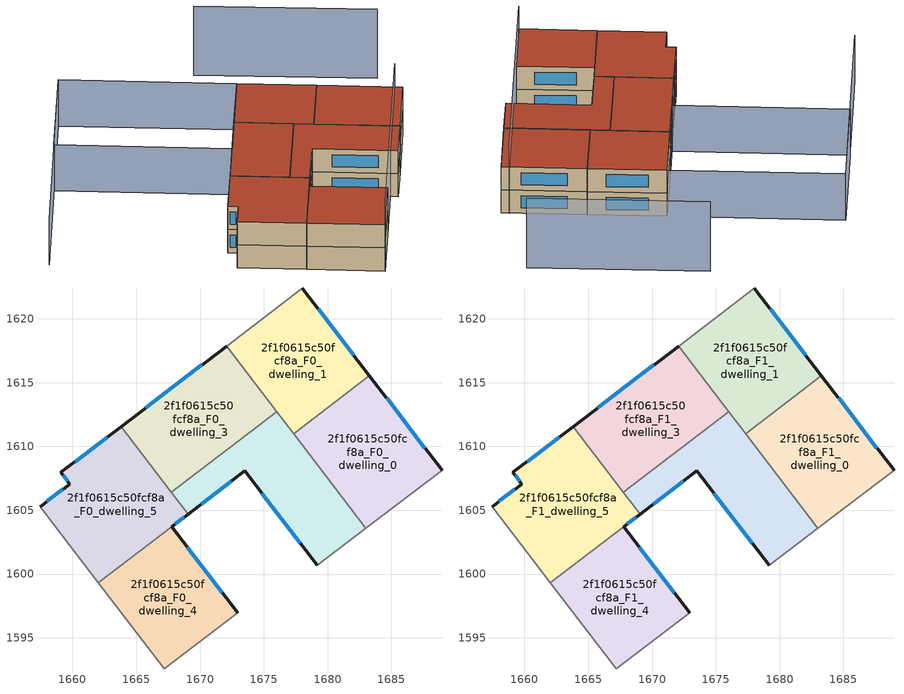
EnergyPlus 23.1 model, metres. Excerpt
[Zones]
2f1f0615c50fcf8a_F0_dwelling_0
 floor ground (EU_floor_Construction): 1683.28,1615.54 1688.97,1608.13 1682.99,1603.57 1677.33,1611 z0
 wall outside (EU_wall_Construction): 1688.97,1608.13 1683.28,1615.54 z0:3
 wall adiabatic (EU_wall_Construction): 1682.99,1603.57 1688.97,1608.13 z0:3
 wall to 2f1f0615c50fcf8a_F0_dwelling_1 (EU_wall_Construction): 1683.28,1615.54 1677.33,1611 z0:3
 wall to 2f1f0615c50fcf8a_F0_dwelling_2 (EU_wall_Construction): 1677.33,1611 1682.99,1603.57 z0:3
 window (EU_Window_Construction): 1687.63,1609.87 1684.62,1613.8 z0.7:2.3
2f1f0615c50fcf8a_F0_dwelling_1
 floor ground (EU_floor_Construction): 1678.02,1622.39 1683.28,1615.54 1677.33,1611 1672.09,1617.87 z0
 wall outside (EU_wall_Construction): 1683.28,1615.54 1678.02,1622.39 z0:3
 wall adiabatic (EU_wall_Construction): 1678.02,1622.39 1672.09,1617.87 z0:3
 wall to 2f1f0615c50fcf8a_F0_dwelling_3 (EU_wall_Construction): 1672.09,1617.87 1676.01,1612.72 z0:3
 wall to 2f1f0615c50fcf8a_F0_dwelling_2 (EU_wall_Construction): 1676.01,1612.72 1677.33,1610.99 z0:3
 window (EU_Window_Construction): 1682.04,1617.15 1679.25,1620.78 z0.7:2.3
2f1f0615c50fcf8a_F0_dwelling_2
 floor ground (EU_floor_Construction): 1676.01,1612.72 1682.99,1603.57 1679.19,1600.68 1673.51,1608.08 1669.06,1604.69 1667.74,1606.42 z0
 wall outside (EU_wall_Construction): 1669.06,1604.69 1673.51,1608.08 1679.19,1600.68 z0:3
 wall adiabatic (EU_wall_Construction): 1679.19,1600.68 1682.99,1603.57 z0:3
 wall to 2f1f0615c50fcf8a_F0_dwelling_3 (EU_wall_Construction): 1676.01,1612.72 1667.74,1606.42 z0:3
 wall to 2f1f0615c50fcf8a_F0_dwelling_5 (EU_wall_Construction): 1667.74,1606.42 1669.06,1604.69 z0:3
 window (EU_Window_Construction): 1674.84,1606.34 1677.86,1602.42 / 1670.1,1605.48 1672.46,1607.28 z0.7:2.3
2f1f0615c50fcf8a_F0_dwelling_3
 floor ground (EU_floor_Construction): 1672.08,1617.87 1676.01,1612.72 1667.74,1606.42 1663.81,1611.56 z0
 wall outside (EU_wall_Construction): 1672.09,1617.87 1663.82,1611.56 z0:3
 wall to 2f1f0615c50fcf8a_F0_dwelling_5 (EU_wall_Construction): 1663.82,1611.56 1667.74,1606.42 z0:3
 window (EU_Window_Construction): 1670.14,1616.39 1665.76,1613.04 z0.7:2.3
2f1f0615c50fcf8a_F0_dwelling_4
 floor ground (EU_floor_Construction): 1667.76,1603.7 1672.94,1596.96 1667.19,1592.58 1662.02,1599.32 z0
 wall outside (EU_wall_Construction): 1672.94,1596.96 1667.76,1603.7 z0:3
 wall adiabatic (EU_wall_Construction): 1662.02,1599.32 1667.19,1592.58 1672.94,1596.96 z0:3
 wall to 2f1f0615c50fcf8a_F0_dwelling_5 (EU_wall_Construction): 1667.76,1603.7 1662.02,1599.32 z0:3
 window (EU_Window_Construction): 1671.72,1598.55 1668.98,1602.12 z0.7:2.3
2f1f0615c50fcf8a_F0_dwelling_5
 floor ground (EU_floor_Construction): 1663.81,1611.56 1669.06,1604.69 1662.02,1599.32 1657.45,1605.27 1659.79,1607.05 1659.1,1607.96 z0
 wall outside (EU_wall_Construction): 1663.82,1611.56 1659.1,1607.96 1659.79,1607.05 1657.46,1605.27 / 1667.76,1603.7 1669.06,1604.69 z0:3
 wall adiabatic (EU_wall_Construction): 1657.46,1605.27 1662.02,1599.32 z0:3
 window (EU_Window_Construction): 1662.71,1610.72 1660.2,1608.81 / 1659.24,1606.64 1658,1605.69 / 1659.26,1607.75 1659.63,1607.27 / 1668.07,1603.93 1668.75,1604.46 z0.7:2.3
2f1f0615c50fcf8a_F1_dwelling_0
 floor to 2f1f0615c50fcf8a_F0_dwelling_0 (EU_floor_Construction): 1683.28,1615.54 1688.96,1608.13 1682.99,1603.57 1677.33,1611 z3
 wall outside (EU_wall_Construction): 1688.97,1608.13 1683.28,1615.54 z3:6
 wall adiabatic (EU_wall_Construction): 1682.99,1603.57 1688.97,1608.13 z3:6
 wall to 2f1f0615c50fcf8a_F1_dwelling_1 (EU_wall_Construction): 1683.28,1615.54 1677.33,1611 z3:6
 wall to 2f1f0615c50fcf8a_F1_dwelling_2 (EU_wall_Construction): 1677.33,1611 1682.99,1603.57 z3:6
 window (EU_Window_Construction): 1687.63,1609.87 1684.62,1613.8 z3.7:5.3
 roof outside (EU_roof_Construction): 1688.97,1608.13 1683.28,1615.54 1677.33,1611 1682.99,1603.57 z6
2f1f0615c50fcf8a_F1_dwelling_1
 floor to 2f1f0615c50fcf8a_F0_dwelling_1 (EU_floor_Construction): 1678.02,1622.39 1683.28,1615.54 1677.33,1611 1672.08,1617.87 z3
 wall outside (EU_wall_Construction): 1683.28,1615.54 1678.02,1622.39 z3:6
 wall adiabatic (EU_wall_Construction): 1678.02,1622.39 1672.09,1617.87 z3:6
 wall to 2f1f0615c50fcf8a_F1_dwelling_3 (EU_wall_Construction): 1672.09,1617.87 1676.01,1612.72 z3:6
 wall to 2f1f0615c50fcf8a_F1_dwelling_2 (EU_wall_Construction): 1676.01,1612.72 1677.33,1610.99 z3:6
 window (EU_Window_Construction): 1682.04,1617.15 1679.25,1620.78 z3.7:5.3
 roof outside (EU_roof_Construction): 1683.28,1615.54 1678.02,1622.39 1672.09,1617.87 1677.33,1611 z6
2f1f0615c50fcf8a_F1_dwelling_2
 floor to 2f1f0615c50fcf8a_F0_dwelling_2 (EU_floor_Construction): 1676.01,1612.72 1682.99,1603.57 1679.19,1600.68 1673.51,1608.08 1669.06,1604.69 1667.74,1606.42 z3
 wall outside (EU_wall_Construction): 1669.06,1604.69 1673.51,1608.08 1679.19,1600.68 z3:6
 wall adiabatic (EU_wall_Construction): 1679.19,1600.68 1682.99,1603.57 z3:6
 wall to 2f1f0615c50fcf8a_F1_dwelling_3 (EU_wall_Construction): 1676.01,1612.72 1667.74,1606.42 z3:6
 wall to 2f1f0615c50fcf8a_F1_dwelling_5 (EU_wall_Construction): 1667.74,1606.42 1669.06,1604.69 z3:6
 window (EU_Window_Construction): 1674.84,1606.34 1677.86,1602.42 / 1670.1,1605.48 1672.46,1607.28 z3.7:5.3
 roof outside (EU_roof_Construction): 1682.99,1603.57 1676.01,1612.72 1667.74,1606.42 1669.06,1604.69 1673.51,1608.08 1679.19,1600.68 z6
2f1f0615c50fcf8a_F1_dwelling_3
 floor to 2f1f0615c50fcf8a_F0_dwelling_3 (EU_floor_Construction): 1672.08,1617.87 1676.01,1612.72 1667.74,1606.42 1663.81,1611.56 z3
 wall outside (EU_wall_Construction): 1672.09,1617.87 1663.82,1611.56 z3:6
 wall to 2f1f0615c50fcf8a_F1_dwelling_5 (EU_wall_Construction): 1663.82,1611.56 1667.74,1606.42 z3:6
 window (EU_Window_Construction): 1670.14,1616.39 1665.76,1613.04 z3.7:5.3
 roof outside (EU_roof_Construction): 1676.01,1612.72 1672.08,1617.87 1663.81,1611.56 1667.74,1606.42 z6
2f1f0615c50fcf8a_F1_dwelling_4
 floor to 2f1f0615c50fcf8a_F0_dwelling_4 (EU_floor_Construction): 1667.76,1603.7 1672.94,1596.96 1667.19,1592.58 1662.02,1599.32 z3
 wall outside (EU_wall_Construction): 1672.94,1596.96 1667.76,1603.7 z3:6
 wall adiabatic (EU_wall_Construction): 1662.02,1599.32 1667.19,1592.58 1672.94,1596.96 z3:6
 wall to 2f1f0615c50fcf8a_F1_dwelling_5 (EU_wall_Construction): 1667.76,1603.7 1662.02,1599.32 z3:6
 window (EU_Window_Construction): 1671.72,1598.55 1668.98,1602.12 z3.7:5.3
 roof outside (EU_roof_Construction): 1672.94,1596.96 1667.76,1603.7 1662.02,1599.32 1667.19,1592.58 z6
2f1f0615c50fcf8a_F1_dwelling_5
 floor to 2f1f0615c50fcf8a_F0_dwelling_5 (EU_floor_Construction): 1663.81,1611.56 1669.06,1604.69 1662.02,1599.32 1657.45,1605.27 1659.79,1607.05 1659.1,1607.96 z3
 wall outside (EU_wall_Construction): 1663.82,1611.56 1659.1,1607.96 1659.79,1607.05 1657.46,1605.27 / 1667.76,1603.7 1669.06,1604.69 z3:6
 wall adiabatic (EU_wall_Construction): 1657.46,1605.27 1662.02,1599.32 z3:6
 window (EU_Window_Construction): 1662.71,1610.72 1660.2,1608.81 / 1659.24,1606.64 1658,1605.69 / 1659.26,1607.75 1659.63,1607.27 / 1668.07,1603.93 1668.75,1604.46 z3.7:5.3
 roof outside (EU_roof_Construction): 1669.06,1604.69 1663.81,1611.56 1659.1,1607.96 1659.79,1607.05 1657.45,1605.27 1662.02,1599.32 z6
shading: 1667.2,1592.58 1688.43,1608.86 / 1695.35,1617.06 1683.19,1632.75 z0:9; 1666.27,1637.7 1644.95,1621.33 / 1668.04,1614.74 1656.28,1630.07 / 1656.28,1630.07 1666.25,1637.72 / 1666.25,1637.72 1678.02,1622.39 / 1678.02,1622.39 1668.04,1614.74 z0:6
[Building]
EU S2 Campaign: North Axis=0; Terrain=City; Solar Distribution=FullExterior
[Site:Location]
Budapest.Ferenc.Liszt.Intl.AP: Latitude=47.437; Longitude=19.256; Time Zone=1; Elevation=185
[SizingPeriod:WeatherFileDays]
AnnualSizingPeriod: Begin Month=1; Begin Day of Month=1; End Month=12; End Day of Month=31; Day of Week for Start Day=Monday; Use Weather File Daylight Saving Period=No; Use Weather File Rain and Snow Indicators=No
[MATERIAL]
EU_InternalMass_Material: Roughness=MediumRough; Thickness=0.1; Conductivity=1; Density=1800; Specific Heat=900; Thermal Absorptance=0.9; Solar Absorptance=0.7; Visible Absorptance=0.7
[MATERIAL:NOMASS] Roughness=MediumRough; Thermal Absorptance=0.9; Solar Absorptance=0.7; Visible Absorptance=0.7
Name | Thermal Resistance
EU_wall_NoMass | 0.832559
EU_roof_NoMass | 1.39638
EU_floor_NoMass | 0.872794
[WINDOWMATERIAL:SIMPLEGLAZINGSYSTEM]
EU_Window_SimpleGlazing: UFactor=2.79869; Solar Heat Gain Coefficient=0.75; Visible Transmittance=0.75
[CONSTRUCTION]
EU_wall_Construction: EU_wall_NoMass
EU_roof_Construction: EU_roof_NoMass
EU_floor_Construction: EU_floor_NoMass
EU_Window_Construction: EU_Window_SimpleGlazing
EU_InternalMass_Construction: EU_InternalMass_Material
[ZONE] Type=1; Multiplier=1; Ceiling Height=autocalculate; Floor Area=autocalculate; Part of Total Floor Area=Yes
Name | Volume
2f1f0615c50fcf8a_F0_dwelling_0; 2f1f0615c50fcf8a_F1_dwelling_0 | 210.056
2f1f0615c50fcf8a_F0_dwelling_1; 2f1f0615c50fcf8a_F1_dwelling_1 | 193.826
2f1f0615c50fcf8a_F0_dwelling_2; 2f1f0615c50fcf8a_F1_dwelling_2 | 201.924
2f1f0615c50fcf8a_F0_dwelling_3; 2f1f0615c50fcf8a_F1_dwelling_3 | 201.903
2f1f0615c50fcf8a_F0_dwelling_4; 2f1f0615c50fcf8a_F1_dwelling_4 | 184.06
2f1f0615c50fcf8a_F0_dwelling_5; 2f1f0615c50fcf8a_F1_dwelling_5 | 219.782
[INTERNALMASS] Construction=EU_InternalMass_Construction
Name | Zone or ZoneList | Surface Area
2f1f0615c50fcf8a_F0_dwelling_0_EU_InternalMass | 2f1f0615c50fcf8a_F0_dwelling_0 | 70.0189
2f1f0615c50fcf8a_F0_dwelling_1_EU_InternalMass | 2f1f0615c50fcf8a_F0_dwelling_1 | 64.6086
2f1f0615c50fcf8a_F0_dwelling_2_EU_InternalMass | 2f1f0615c50fcf8a_F0_dwelling_2 | 67.3081
2f1f0615c50fcf8a_F0_dwelling_3_EU_InternalMass | 2f1f0615c50fcf8a_F0_dwelling_3 | 67.3017
2f1f0615c50fcf8a_F0_dwelling_4_EU_InternalMass | 2f1f0615c50fcf8a_F0_dwelling_4 | 61.3533
2f1f0615c50fcf8a_F0_dwelling_5_EU_InternalMass | 2f1f0615c50fcf8a_F0_dwelling_5 | 73.2607
2f1f0615c50fcf8a_F1_dwelling_0_EU_InternalMass | 2f1f0615c50fcf8a_F1_dwelling_0 | 70.0189
2f1f0615c50fcf8a_F1_dwelling_1_EU_InternalMass | 2f1f0615c50fcf8a_F1_dwelling_1 | 64.6086
2f1f0615c50fcf8a_F1_dwelling_2_EU_InternalMass | 2f1f0615c50fcf8a_F1_dwelling_2 | 67.3081
2f1f0615c50fcf8a_F1_dwelling_3_EU_InternalMass | 2f1f0615c50fcf8a_F1_dwelling_3 | 67.3017
2f1f0615c50fcf8a_F1_dwelling_4_EU_InternalMass | 2f1f0615c50fcf8a_F1_dwelling_4 | 61.3533
2f1f0615c50fcf8a_F1_dwelling_5_EU_InternalMass | 2f1f0615c50fcf8a_F1_dwelling_5 | 73.2607
[OTHEREQUIPMENT] Fuel Type=Electricity; Design Level Calculation Method=Watts/Area; Power per Zone Floor Area=1; Fraction Latent=0; Fraction Radiant=0; Fraction Lost=0; Carbon Dioxide Generation Rate=0; EndUse Subcategory=EU_Step8_InternalGains
Name | Zone or ZoneList or Space or SpaceList | Schedule
EU_Step8_InternalGain_2f1f0615c50fcf8a_F0_dwelling_0_f000 | 2f1f0615c50fcf8a_F0_dwelling_0 | EU_Step8_GainSchedule_2f1f0615c50fcf8a_F0_dwelling_0_f000
EU_Step8_InternalGain_2f1f0615c50fcf8a_F0_dwelling_1_f000 | 2f1f0615c50fcf8a_F0_dwelling_1 | EU_Step8_GainSchedule_2f1f0615c50fcf8a_F0_dwelling_1_f000
EU_Step8_InternalGain_2f1f0615c50fcf8a_F0_dwelling_2_f000 | 2f1f0615c50fcf8a_F0_dwelling_2 | EU_Step8_GainSchedule_2f1f0615c50fcf8a_F0_dwelling_2_f000
EU_Step8_InternalGain_2f1f0615c50fcf8a_F0_dwelling_3_f000 | 2f1f0615c50fcf8a_F0_dwelling_3 | EU_Step8_GainSchedule_2f1f0615c50fcf8a_F0_dwelling_3_f000
EU_Step8_InternalGain_2f1f0615c50fcf8a_F0_dwelling_4_f000 | 2f1f0615c50fcf8a_F0_dwelling_4 | EU_Step8_GainSchedule_2f1f0615c50fcf8a_F0_dwelling_4_f000
EU_Step8_InternalGain_2f1f0615c50fcf8a_F0_dwelling_5_f000 | 2f1f0615c50fcf8a_F0_dwelling_5 | EU_Step8_GainSchedule_2f1f0615c50fcf8a_F0_dwelling_5_f000
EU_Step8_InternalGain_2f1f0615c50fcf8a_F1_dwelling_0_f000 | 2f1f0615c50fcf8a_F1_dwelling_0 | EU_Step8_GainSchedule_2f1f0615c50fcf8a_F1_dwelling_0_f000
EU_Step8_InternalGain_2f1f0615c50fcf8a_F1_dwelling_1_f000 | 2f1f0615c50fcf8a_F1_dwelling_1 | EU_Step8_GainSchedule_2f1f0615c50fcf8a_F1_dwelling_1_f000
EU_Step8_InternalGain_2f1f0615c50fcf8a_F1_dwelling_2_f000 | 2f1f0615c50fcf8a_F1_dwelling_2 | EU_Step8_GainSchedule_2f1f0615c50fcf8a_F1_dwelling_2_f000
EU_Step8_InternalGain_2f1f0615c50fcf8a_F1_dwelling_3_f000 | 2f1f0615c50fcf8a_F1_dwelling_3 | EU_Step8_GainSchedule_2f1f0615c50fcf8a_F1_dwelling_3_f000
EU_Step8_InternalGain_2f1f0615c50fcf8a_F1_dwelling_4_f000 | 2f1f0615c50fcf8a_F1_dwelling_4 | EU_Step8_GainSchedule_2f1f0615c50fcf8a_F1_dwelling_4_f000
EU_Step8_InternalGain_2f1f0615c50fcf8a_F1_dwelling_5_f000 | 2f1f0615c50fcf8a_F1_dwelling_5 | EU_Step8_GainSchedule_2f1f0615c50fcf8a_F1_dwelling_5_f000
[ZONEVENTILATION:DESIGNFLOWRATE] Schedule=EU_AlwaysOn; Design Flow Rate Calculation Method=AirChanges/Hour; Air Changes per Hour=0.475469; Ventilation Type=Natural; Fan Pressure Rise=0; Fan Total Efficiency=1; Constant Term Coefficient=1; Temperature Term Coefficient=0; Velocity Term Coefficient=0; Velocity Squared Term Coefficient=0; Minimum Indoor Temperature=-100; Maximum Indoor Temperature=100; Delta Temperature=-100; Minimum Outdoor Temperature=-100; Maximum Outdoor Temperature=100; Maximum Wind Speed=40
Name | Zone or ZoneList or Space or SpaceList
EU_ConstantAir_2f1f0615c50fcf8a_F0_dwelling_0 | 2f1f0615c50fcf8a_F0_dwelling_0
EU_ConstantAir_2f1f0615c50fcf8a_F0_dwelling_1 | 2f1f0615c50fcf8a_F0_dwelling_1
EU_ConstantAir_2f1f0615c50fcf8a_F0_dwelling_2 | 2f1f0615c50fcf8a_F0_dwelling_2
EU_ConstantAir_2f1f0615c50fcf8a_F0_dwelling_3 | 2f1f0615c50fcf8a_F0_dwelling_3
EU_ConstantAir_2f1f0615c50fcf8a_F0_dwelling_4 | 2f1f0615c50fcf8a_F0_dwelling_4
EU_ConstantAir_2f1f0615c50fcf8a_F0_dwelling_5 | 2f1f0615c50fcf8a_F0_dwelling_5
EU_ConstantAir_2f1f0615c50fcf8a_F1_dwelling_0 | 2f1f0615c50fcf8a_F1_dwelling_0
EU_ConstantAir_2f1f0615c50fcf8a_F1_dwelling_1 | 2f1f0615c50fcf8a_F1_dwelling_1
EU_ConstantAir_2f1f0615c50fcf8a_F1_dwelling_2 | 2f1f0615c50fcf8a_F1_dwelling_2
EU_ConstantAir_2f1f0615c50fcf8a_F1_dwelling_3 | 2f1f0615c50fcf8a_F1_dwelling_3
EU_ConstantAir_2f1f0615c50fcf8a_F1_dwelling_4 | 2f1f0615c50fcf8a_F1_dwelling_4
EU_ConstantAir_2f1f0615c50fcf8a_F1_dwelling_5 | 2f1f0615c50fcf8a_F1_dwelling_5
[HVACTEMPLATE:THERMOSTAT] Constant Heating Setpoint=20; Constant Cooling Setpoint=50
EU_HeatOnly_2f1f0615c50fcf8a_F0_dwelling_0; EU_HeatOnly_2f1f0615c50fcf8a_F0_dwelling_1; EU_HeatOnly_2f1f0615c50fcf8a_F0_dwelling_2; EU_HeatOnly_2f1f0615c50fcf8a_F0_dwelling_3; EU_HeatOnly_2f1f0615c50fcf8a_F0_dwelling_4; EU_HeatOnly_2f1f0615c50fcf8a_F0_dwelling_5; EU_HeatOnly_2f1f0615c50fcf8a_F1_dwelling_0; EU_HeatOnly_2f1f0615c50fcf8a_F1_dwelling_1; EU_HeatOnly_2f1f0615c50fcf8a_F1_dwelling_2; EU_HeatOnly_2f1f0615c50fcf8a_F1_dwelling_3; EU_HeatOnly_2f1f0615c50fcf8a_F1_dwelling_4; EU_HeatOnly_2f1f0615c50fcf8a_F1_dwelling_5
[HVACTEMPLATE:ZONE:IDEALLOADSAIRSYSTEM] System Availability Schedule=EU_AlwaysOn; Maximum Heating Supply Air Temperature=50; Minimum Cooling Supply Air Temperature=13; Maximum Heating Supply Air Humidity Ratio=0.0156; Minimum Cooling Supply Air Humidity Ratio=0.0077; Heating Limit=NoLimit; Cooling Limit=NoLimit; Heating Availability Schedule=EU_AlwaysOn; Cooling Availability Schedule=EU_CoolingOff; Dehumidification Control Type=ConstantSensibleHeatRatio; Cooling Sensible Heat Ratio=0.7; Dehumidification Setpoint=60; Humidification Control Type=None; Humidification Setpoint=30; Outdoor Air Method=None; Outdoor Air Flow Rate per Person=0.00944; Outdoor Air Flow Rate per Zone Floor Area=0; Outdoor Air Flow Rate per Zone=0; Demand Controlled Ventilation Type=None; Outdoor Air Economizer Type=NoEconomizer; Heat Recovery Type=None; Sensible Heat Recovery Effectiveness=0.7; Latent Heat Recovery Effectiveness=0.65
Name | Template Thermostat
2f1f0615c50fcf8a_F0_dwelling_0 | EU_HeatOnly_2f1f0615c50fcf8a_F0_dwelling_0
2f1f0615c50fcf8a_F0_dwelling_1 | EU_HeatOnly_2f1f0615c50fcf8a_F0_dwelling_1
2f1f0615c50fcf8a_F0_dwelling_2 | EU_HeatOnly_2f1f0615c50fcf8a_F0_dwelling_2
2f1f0615c50fcf8a_F0_dwelling_3 | EU_HeatOnly_2f1f0615c50fcf8a_F0_dwelling_3
2f1f0615c50fcf8a_F0_dwelling_4 | EU_HeatOnly_2f1f0615c50fcf8a_F0_dwelling_4
2f1f0615c50fcf8a_F0_dwelling_5 | EU_HeatOnly_2f1f0615c50fcf8a_F0_dwelling_5
2f1f0615c50fcf8a_F1_dwelling_0 | EU_HeatOnly_2f1f0615c50fcf8a_F1_dwelling_0
2f1f0615c50fcf8a_F1_dwelling_1 | EU_HeatOnly_2f1f0615c50fcf8a_F1_dwelling_1
2f1f0615c50fcf8a_F1_dwelling_2 | EU_HeatOnly_2f1f0615c50fcf8a_F1_dwelling_2
2f1f0615c50fcf8a_F1_dwelling_3 | EU_HeatOnly_2f1f0615c50fcf8a_F1_dwelling_3
2f1f0615c50fcf8a_F1_dwelling_4 | EU_HeatOnly_2f1f0615c50fcf8a_F1_dwelling_4
2f1f0615c50fcf8a_F1_dwelling_5 | EU_HeatOnly_2f1f0615c50fcf8a_F1_dwelling_5
[SIZING:ZONE] Zone Cooling Design Supply Air Temperature Input Method=SupplyAirTemperature; Zone Cooling Design Supply Air Temperature=13; Zone Heating Design Supply Air Temperature Input Method=SupplyAirTemperature; Zone Heating Design Supply Air Temperature=50; Zone Cooling Design Supply Air Humidity Ratio=0.008; Zone Heating Design Supply Air Humidity Ratio=0.008; Cooling Design Air Flow Method=DesignDay; Cooling Design Air Flow Rate=0; Cooling Minimum Air Flow per Zone Floor Area=0.000762; Cooling Minimum Air Flow=0; Cooling Minimum Air Flow Fraction=0.2; Heating Design Air Flow Method=DesignDay; Heating Design Air Flow Rate=0; Heating Maximum Air Flow per Zone Floor Area=0.002032; Heating Maximum Air Flow=0.141576; Heating Maximum Air Flow Fraction=0.3; Account for Dedicated Outdoor Air System=No; Dedicated Outdoor Air System Control Strategy=NeutralSupplyAir; Dedicated Outdoor Air Low Setpoint Temperature for Design=autosize; Dedicated Outdoor Air High Setpoint Temperature for Design=autosize; Zone Load Sizing Method=Sensible Load Only No Latent Load; Zone Latent Cooling Design Supply Air Humidity Ratio Input Method=HumidityRatioDifference; Zone Cooling Design Supply Air Humidity Ratio Difference=0.005; Zone Latent Heating Design Supply Air Humidity Ratio Input Method=HumidityRatioDifference; Zone Humidification Design Supply Air Humidity Ratio Difference=0.005
2f1f0615c50fcf8a_F0_dwelling_0; 2f1f0615c50fcf8a_F0_dwelling_1; 2f1f0615c50fcf8a_F0_dwelling_2; 2f1f0615c50fcf8a_F0_dwelling_3; 2f1f0615c50fcf8a_F0_dwelling_4; 2f1f0615c50fcf8a_F0_dwelling_5; 2f1f0615c50fcf8a_F1_dwelling_0; 2f1f0615c50fcf8a_F1_dwelling_1; 2f1f0615c50fcf8a_F1_dwelling_2; 2f1f0615c50fcf8a_F1_dwelling_3; 2f1f0615c50fcf8a_F1_dwelling_4; 2f1f0615c50fcf8a_F1_dwelling_5
[SCHEDULE:CONSTANT]
Name | Hourly Value
EU_AlwaysOn | 1
EU_CoolingOff | 0
[SCHEDULE:FILE] Column Number=1; Rows to Skip at Top=0; Number of Hours of Data=8760; Column Separator=Comma; Interpolate to Timestep=No; Minutes per Item=60; Adjust Schedule for Daylight Savings=Yes
Name | File
EU_Step8_GainSchedule_2f1f0615c50fcf8a_F0_dwelling_0_f000 | ../../schedules/2f1f0615c50fcf8a/2f1f0615c50fcf8a_F0_dwelling_0_f000_gain.csv
EU_Step8_GainSchedule_2f1f0615c50fcf8a_F0_dwelling_1_f000 | ../../schedules/2f1f0615c50fcf8a/2f1f0615c50fcf8a_F0_dwelling_1_f000_gain.csv
EU_Step8_GainSchedule_2f1f0615c50fcf8a_F0_dwelling_2_f000 | ../../schedules/2f1f0615c50fcf8a/2f1f0615c50fcf8a_F0_dwelling_2_f000_gain.csv
EU_Step8_GainSchedule_2f1f0615c50fcf8a_F0_dwelling_3_f000 | ../../schedules/2f1f0615c50fcf8a/2f1f0615c50fcf8a_F0_dwelling_3_f000_gain.csv
EU_Step8_GainSchedule_2f1f0615c50fcf8a_F0_dwelling_4_f000 | ../../schedules/2f1f0615c50fcf8a/2f1f0615c50fcf8a_F0_dwelling_4_f000_gain.csv
EU_Step8_GainSchedule_2f1f0615c50fcf8a_F0_dwelling_5_f000 | ../../schedules/2f1f0615c50fcf8a/2f1f0615c50fcf8a_F0_dwelling_5_f000_gain.csv
EU_Step8_GainSchedule_2f1f0615c50fcf8a_F1_dwelling_0_f000 | ../../schedules/2f1f0615c50fcf8a/2f1f0615c50fcf8a_F1_dwelling_0_f000_gain.csv
EU_Step8_GainSchedule_2f1f0615c50fcf8a_F1_dwelling_1_f000 | ../../schedules/2f1f0615c50fcf8a/2f1f0615c50fcf8a_F1_dwelling_1_f000_gain.csv
EU_Step8_GainSchedule_2f1f0615c50fcf8a_F1_dwelling_2_f000 | ../../schedules/2f1f0615c50fcf8a/2f1f0615c50fcf8a_F1_dwelling_2_f000_gain.csv
EU_Step8_GainSchedule_2f1f0615c50fcf8a_F1_dwelling_3_f000 | ../../schedules/2f1f0615c50fcf8a/2f1f0615c50fcf8a_F1_dwelling_3_f000_gain.csv
EU_Step8_GainSchedule_2f1f0615c50fcf8a_F1_dwelling_4_f000 | ../../schedules/2f1f0615c50fcf8a/2f1f0615c50fcf8a_F1_dwelling_4_f000_gain.csv
EU_Step8_GainSchedule_2f1f0615c50fcf8a_F1_dwelling_5_f000 | ../../schedules/2f1f0615c50fcf8a/2f1f0615c50fcf8a_F1_dwelling_5_f000_gain.csv
